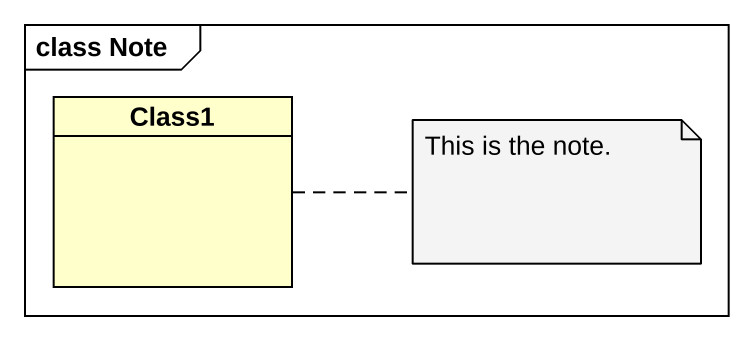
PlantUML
@startuml
mainframe class Note
hide circle
hide empty members
class Class1
note right of Class1 : This is the note.
@enduml
